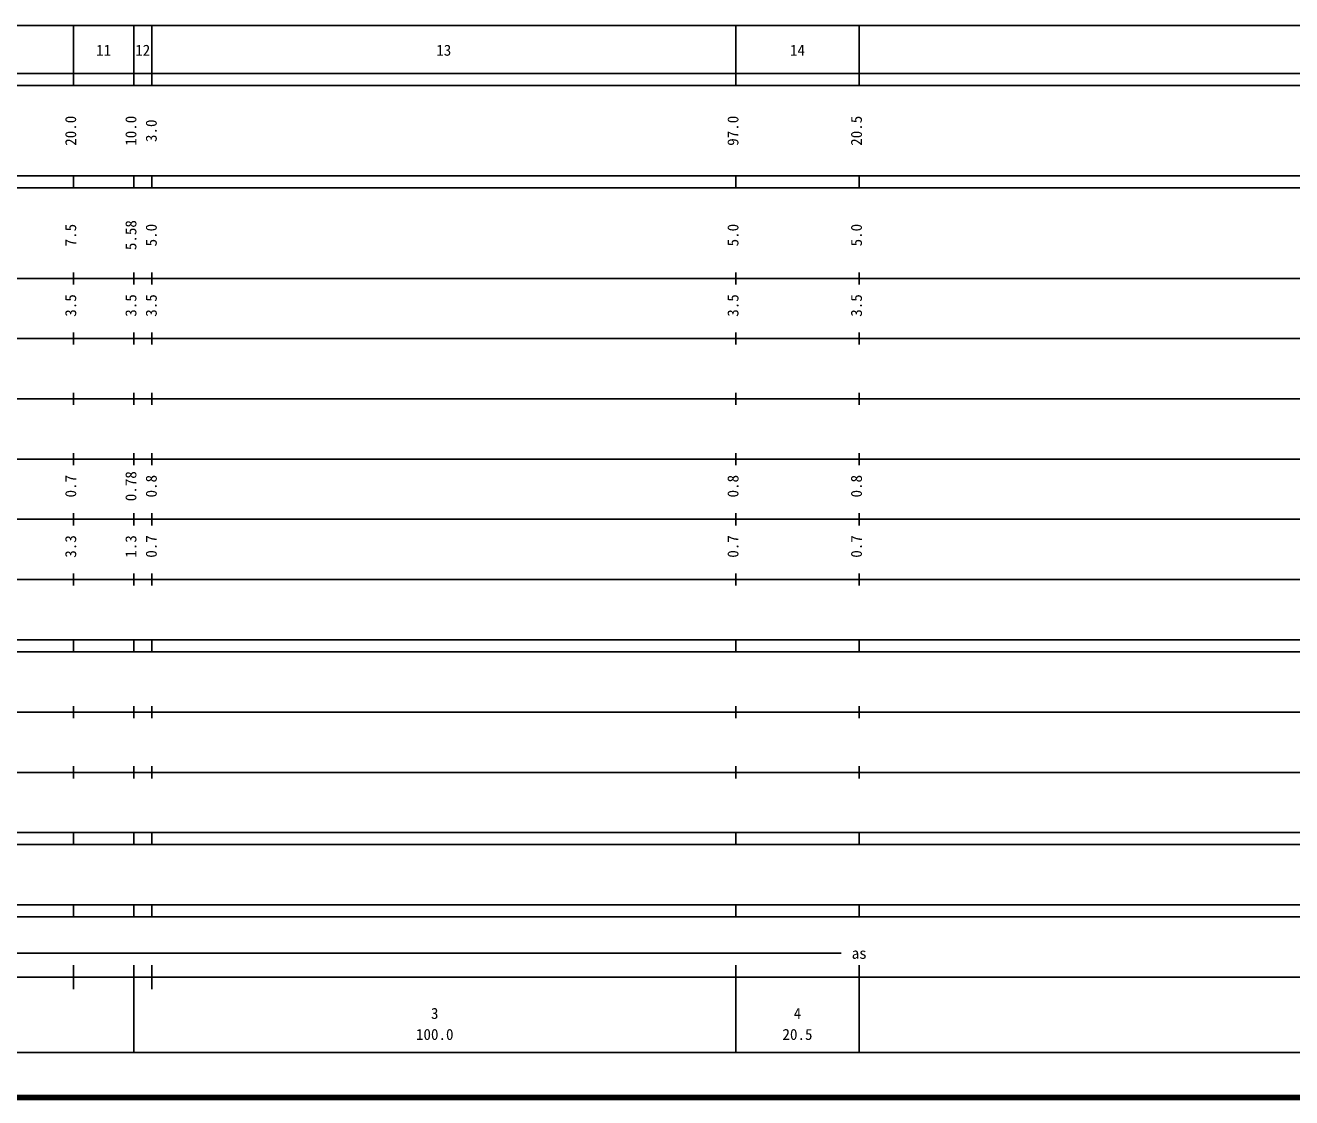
# Model space of a CAD drawing. Units: millimetres on the paper, enlarged 1000 times. Extents: x 40000 to 680000, y 20000 to 380000.
# Drawn here: x 250004 to 460331, y 20000 to 198000 of the extents above; entities that cross this region are included whole.
import ezdxf
from ezdxf.enums import TextEntityAlignment as Align

# ---------------------------------------------------------------- set-up
doc = ezdxf.new("R2010")
doc.units = ezdxf.units.MM
doc.header["$LTSCALE"] = 1000
doc.layers.add('M-TTL', color=2, linetype='Continuous', lineweight=140)
doc.layers.add('M-TTL-BAND', color=7, linetype='Continuous', lineweight=25)
doc.styles.add('ＭＳ ゴシック', font='')
doc.styles.get('ＭＳ ゴシック').set_extended_font_data('MS Gothic')

msp = doc.modelspace()

# ---------------------------------------------------------------- linework, layer by layer
at = {"layer": 'M-TTL'}
msp.add_line((40000, 20000), (680000, 20000), dxfattribs=at)
at = {"layer": 'M-TTL-BAND'}
for p, q in [((68000, 198000), (579000, 198000)), ((258000, 188000), (258000, 198000)), ((268000, 188000), (268000, 198000)), ((271000, 188000), (271000, 198000)), ((368000, 188000), (368000, 198000)), ((388500, 188000), (388500, 198000)), ((40000, 190000), (579000, 190000)), ((40000, 188000), (579000, 188000)), ((40000, 173000), (579000, 173000)), ((258000, 171000), (258000, 173000)), ((268000, 171000), (268000, 173000)), ((271000, 171000), (271000, 173000)), ((368000, 171000), (368000, 173000)), ((388500, 171000), (388500, 173000)), ((40000, 171000), (579000, 171000)), ((40000, 156000), (579000, 156000)), ((258000, 155000), (258000, 157000)), ((268000, 155000), (268000, 157000)), ((271000, 155000), (271000, 157000)), ((368000, 155000), (368000, 157000)), ((388500, 155000), (388500, 157000)), ((46000, 146000), (579000, 146000)), ((258000, 145000), (258000, 147000)), ((268000, 145000), (268000, 147000)), ((271000, 145000), (271000, 147000)), ((368000, 145000), (368000, 147000)), ((388500, 145000), (388500, 147000)), ((258000, 135000), (258000, 137000)), ((268000, 135000), (268000, 137000)), ((271000, 135000), (271000, 137000)), ((368000, 135000), (368000, 137000)), ((388500, 135000), (388500, 137000)), ((52000, 136000), (579000, 136000)), ((258000, 125000), (258000, 127000)), ((268000, 125000), (268000, 127000)), ((271000, 125000), (271000, 127000)), ((368000, 125000), (368000, 127000)), ((388500, 125000), (388500, 127000)), ((46000, 126000), (579000, 126000)), ((52000, 116000), (579000, 116000)), ((258000, 115000), (258000, 117000)), ((268000, 115000), (268000, 117000)), ((271000, 115000), (271000, 117000)), ((368000, 115000), (368000, 117000)), ((388500, 115000), (388500, 117000)), ((46000, 106000), (579000, 106000)), ((258000, 105000), (258000, 107000)), ((268000, 105000), (268000, 107000)), ((271000, 105000), (271000, 107000)), ((368000, 105000), (368000, 107000)), ((388500, 105000), (388500, 107000)), ((40000, 96000), (579000, 96000)), ((258000, 94000), (258000, 96000)), ((268000, 94000), (268000, 96000)), ((271000, 94000), (271000, 96000)), ((368000, 94000), (368000, 96000)), ((388500, 94000), (388500, 96000)), ((40000, 94000), (579000, 94000)), ((258000, 83000), (258000, 85000)), ((268000, 83000), (268000, 85000)), ((271000, 83000), (271000, 85000)), ((368000, 83000), (368000, 85000)), ((388500, 83000), (388500, 85000)), ((49000, 84000), (579000, 84000)), ((40000, 74000), (579000, 74000)), ((258000, 73000), (258000, 75000)), ((268000, 73000), (268000, 75000)), ((271000, 73000), (271000, 75000)), ((368000, 73000), (368000, 75000)), ((388500, 73000), (388500, 75000)), ((40000, 64000), (579000, 64000)), ((258000, 62000), (258000, 64000)), ((268000, 62000), (268000, 64000)), ((271000, 62000), (271000, 64000)), ((368000, 62000), (368000, 64000)), ((388500, 62000), (388500, 64000)), ((40000, 62000), (579000, 62000)), ((40000, 52000), (579000, 52000)), ((258000, 50000), (258000, 52000)), ((268000, 50000), (268000, 52000)), ((271000, 50000), (271000, 52000)), ((368000, 50000), (368000, 52000)), ((388500, 50000), (388500, 52000)), ((40000, 50000), (579000, 50000)), ((71000, 44000), (385500, 44000)), ((40000, 40000), (579000, 40000)), ((258000, 38000), (258000, 42000)), ((268000, 27500), (268000, 42000)), ((271000, 38000), (271000, 42000)), ((368000, 27500), (368000, 42000)), ((388500, 27500), (388500, 42000)), ((68000, 27500), (579000, 27500))]:
    msp.add_line(p, q, dxfattribs=at)

# ---------------------------------------------------------------- texts
at = {"layer": 'M-TTL-BAND', "style": 'ＭＳ ゴシック'}
for s, p in [('11', (263000, 192405)), ('12', (269500, 192405)), ('13', (319500, 192405)), ('14', (378250, 192405)), ('as', (388500, 42500)), ('3', (318000, 32523)), ('4', (378250, 32523)), ('100.0', (318000, 29033)), ('20.5', (378250, 29033))]:
    msp.add_text(s, height=1833, dxfattribs=at).set_placement(p, align=Align.BOTTOM_CENTER)
for s, p in [('20.0', (259000, 180500)), ('10.0', (269000, 180500)), ('3.0', (272383, 180500)), ('97.0', (369000, 180500)), ('20.5', (389500, 180500)), ('7.5', (259000, 163174)), ('5.58', (269000, 163174)), ('5.0', (272383, 163174)), ('5.0', (369000, 163174)), ('5.0', (389500, 163174)), ('3.5', (259000, 151500)), ('3.5', (269000, 151500)), ('3.5', (272383, 151500)), ('3.5', (369000, 151500)), ('3.5', (389500, 151500)), ('0.7', (259000, 121500)), ('0.78', (269000, 121500)), ('0.8', (272383, 121500)), ('0.8', (369000, 121500)), ('0.8', (389500, 121500)), ('3.3', (259000, 111500)), ('1.3', (269000, 111500)), ('0.7', (272383, 111500)), ('0.7', (369000, 111500)), ('0.7', (389500, 111500))]:
    msp.add_text(s, height=1833, rotation=90, dxfattribs=at).set_placement(p, align=Align.BOTTOM_CENTER)

doc.saveas('drawing.dxf')
